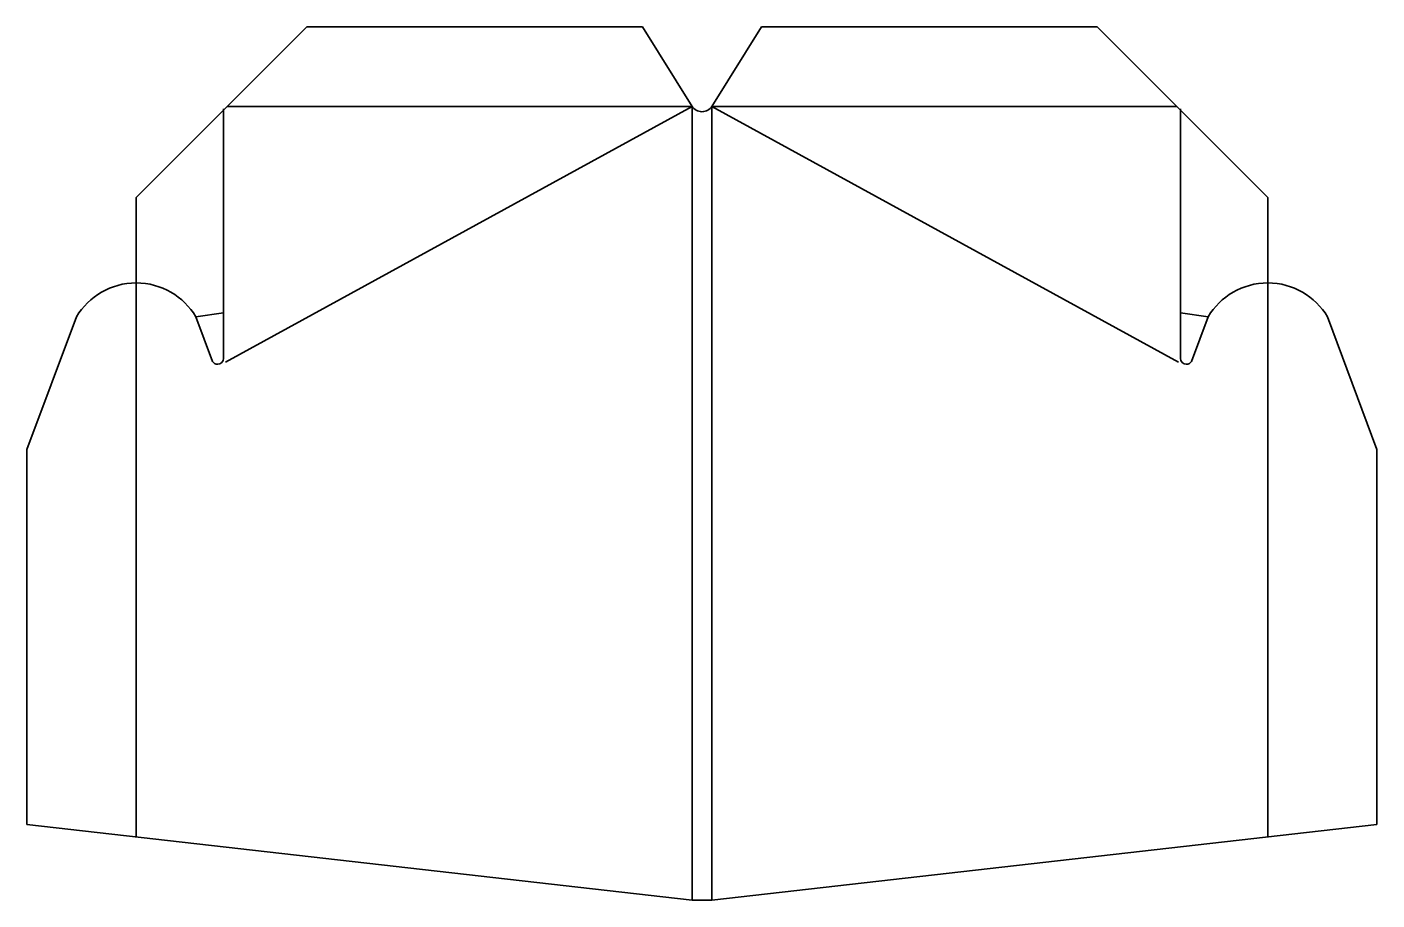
# Model space of a CAD drawing. Header units: inches. Extents: x 33 to 713, y -659 to -219.
import ezdxf

# ---------------------------------------------------------------- set-up
doc = ezdxf.new("R2010")
doc.units = ezdxf.units.IN
doc.header["$MEASUREMENT"] = 0
doc.layers.add('Layer 1', color=7, linetype='Continuous')

msp = doc.modelspace()

# ---------------------------------------------------------------- linework, layer by layer
at = {"layer": 'Layer 1', "color": 7, "lineweight": 35, "true_color": 0xffffff}
for points in [[(174, -219), (132, -261)], [(343, -219), (174, -219)], [(368, -259), (343, -219)], [(378, -259), (403, -219)], [(403, -219), (572, -219)], [(572, -219), (614, -261)], [(132, -261), (88, -305)], [(368, -259), (368, -259)], [(378, -259), (378, -259)], [(614, -261), (658, -305)], [(88, -348), (88, -305)], [(658, -348), (658, -305)], [(57.98, -365), (33, -432)], [(118, -365), (132, -363)], [(118, -365), (126.43, -387.54)], [(132, -386), (131.99, -363)], [(614, -386), (614.02, -363)], [(628, -365), (614, -363)], [(628, -365), (619.58, -387.54)], [(688.02, -365), (713, -432)], [(33, -621), (33, -432)], [(713, -621), (713, -432)], [(368, -659), (33, -621)], [(378, -659), (713, -621)], [(368, -659), (378, -659)]]:
    msp.add_lwpolyline(points, dxfattribs=at)
at = {"layer": 'Layer 1', "color": 22, "lineweight": 35, "true_color": 0xca2918}
for points in [[(131.99, -363), (131.92, -260.3)], [(367.99, -259.01), (133, -388)], [(368, -259), (134, -259)], [(368, -659), (368, -259)], [(378, -659), (378, -259)], [(378, -259), (612, -259)], [(378.01, -259.01), (613, -388)], [(614.02, -363), (614.08, -260.3)], [(88, -348), (88, -627)], [(658, -348), (658, -627)]]:
    msp.add_lwpolyline(points, dxfattribs=at)
at = {"layer": 'Layer 1', "color": 7, "lineweight": 35, "true_color": 0xffffff}
for points in [[(378.01, -259.01), (376.94, -260.63), (375.09, -261.7), (373, -261.7), (370.91, -261.7), (369.07, -260.63), (367.99, -259)], [(118.02, -365), (111.9, -354.82), (100.75, -348), (88, -348), (75.25, -348), (64.1, -354.82), (57.98, -365)], [(627.98, -365), (634.1, -354.82), (645.25, -348), (658, -348), (670.75, -348), (681.91, -354.82), (688.02, -365)], [(126.43, -387.54), (126.95, -388.41), (127.91, -389), (129, -389), (130.66, -389), (132, -387.66), (132, -386)], [(619.58, -387.54), (619.05, -388.41), (618.1, -389), (617, -389), (615.34, -389), (614, -387.66), (614, -386)]]:
    msp.add_open_spline(points, degree=3, knots=[0, 0, 0, 0, 1, 1, 1, 2, 2, 2, 2], dxfattribs=at)

doc.saveas('drawing.dxf')
